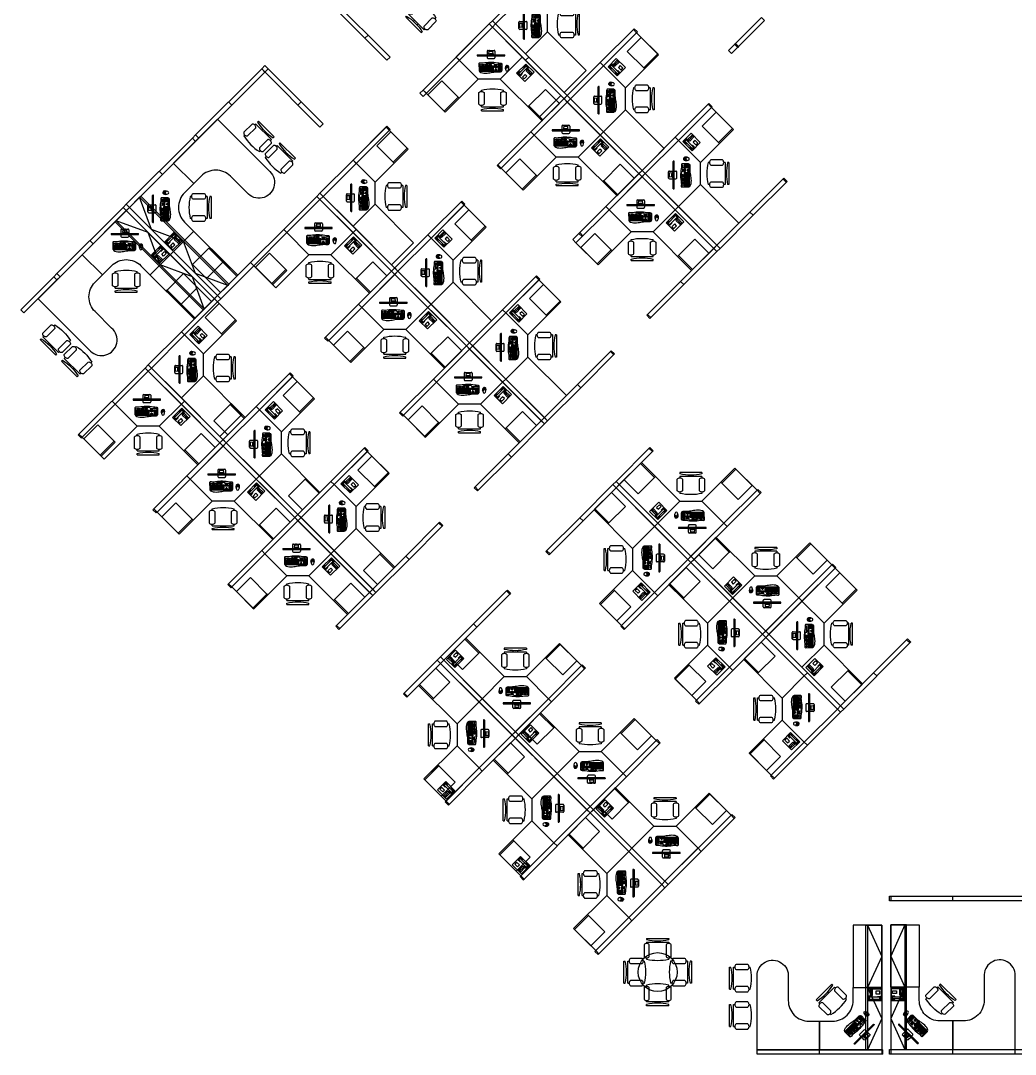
# Model space of a CAD drawing. Header units: inches. Extents: x 134 to 3030, y 225 to 1533.
# Drawn here: x 134 to 900, y 232 to 1029 of the extents above; entities that cross this region are included whole.
import ezdxf

# ---------------------------------------------------------------- set-up
doc = ezdxf.new("R2010")
doc.units = ezdxf.units.IN
doc.header["$MEASUREMENT"] = 0
doc.layers.get('0').update_dxf_attribs({"lineweight": 0})
for name, color, linetype, lineweight in [('A-FURN-3-WKSF', 200, 'Continuous', 25), ('A-FURN-P-PEDS', 5, 'Continuous', 25), ('A-FURN-P-PHWL-46', 1, 'Continuous', 25), ('A-FURN-P-PHWL-462', 1, 'Continuous', 25), ('A-FURN-P-SEAT', 4, 'Continuous', 25), ('A-FURN-P-STOR', 7, 'Continuous', 25), ('A-FURN-P-WKSF', 200, 'Continuous', 25), ('COMPUTER-P3', 30, 'Continuous', 25), ('Furniture', 200, 'Continuous', 25), ('TELEPHONE-ST12', 3, 'Continuous', 25)]:
    doc.layers.add(name, color=color, linetype=linetype, lineweight=lineweight)
doc.styles.add('ATTR', font='romans.shx', dxfattribs={"width": 0.8, "height": 2.52})

# ---------------------------------------------------------------- blocks, each defined once
blk = doc.blocks.new('MONITOR')
at = {"color": 0}
for p, q in [((-269, -94), (-264, -89)), ((-264, -89), (264, -89)), ((-77, -17), (-77, -89)), ((-77, -109), (-77, -143)), ((-40, -70), (-36, -14)), ((-29, -14), (-29, -17)), ((-29, -14), (-29, -17)), ((-25, -60), (-25, -82)), ((-25, -60), (-24, -60)), ((-24, -60), (-24, -89)), ((-24, -63), (24, -63)), ((24, -60), (24, -89)), ((24, -60), (25, -60)), ((25, -60), (25, -82)), ((29, -14), (29, -17)), ((29, -14), (29, -17)), ((40, -70), (36, -14)), ((77, -17), (77, -89)), ((77, -109), (77, -143)), ((269, -94), (264, -89))]:
    blk.add_line(p, q, dxfattribs=at)
for points in [[(-60, 0), (60, 0)], [(-269, -109), (269, -109), (269, -94), (-269, -94), (-269, -109)], [(-60, -160), (60, -160)], [(-36, -14), (36, -14)], [(-29, -17), (29, -17)], [(-29, -17), (29, -17)]]:
    blk.add_lwpolyline(points, dxfattribs=at)
for points in [[(-40, -70, 0.263666), (-37, -80), (-34, -82), (-25, -82)], [(40, -70, -0.263666), (37, -80), (34, -82), (25, -82)]]:
    blk.add_lwpolyline(points, format="xyb", dxfattribs=at)
for centre, radius in [((-61, -4), 1.73), ((-46, -4), 1.73), ((-36, -102), 1.14), ((-32, -4), 1.73), ((-18, -4), 1.73), ((-3, -4), 1.73), ((11, -4), 1.73), ((25, -4), 1.73), ((36, -102), 1.14), ((39, -4), 1.73)]:
    blk.add_circle(centre, radius, dxfattribs=at)
for centre, start, end in [((-60, -17), 90, 180), ((60, -17), 0, 90), ((-60, -143), 180, 270), ((60, -143), 270, 0)]:
    blk.add_arc(centre, 17.2, start, end, dxfattribs=at)
blk = doc.blocks.new('KEYBOARD')
at = {"color": 0}
for points in [[(233, -76), (233, -26, 0.165941), (205, -17, -0.04592), (141, -12, 0.046884), (0, 0, 0.043941), (-135, -14, -0.081459), (-182, -12, 0.073722), (-206, -13, 0.278236), (-218, -23), (-217, -154, 0.414214), (-202, -168), (218, -167, 0.414214), (233, -152)], [(218, -167), (-202, -168, -0.198912), (-213, -164, 0.237087), (-181, -196, 0.110077), (-61, -209, 0.017919), (47, -193, -0.053396), (161, -185, 0.017301), (204, -185, 0.36209), (228, -163, -0.184401), (218, -167)]]:
    blk.add_lwpolyline(points, format="xyb", close=True, dxfattribs=at)
at = {"color": 0, "lineweight": 0}
for points in [[(-201, -38), (-189, -38)], [(-201, -38), (-201, -51)], [(-201, -51), (-189, -51)], [(-200, -70), (-188, -70)], [(-200, -70), (-200, -83)], [(-200, -83), (-188, -83)], [(-200, -87), (-188, -86)], [(-200, -87), (-200, -100)], [(-200, -100), (-188, -99)], [(-200, -104), (-188, -104)], [(-200, -104), (-200, -117)], [(-200, -117), (-188, -117)], [(-200, -122), (-173, -122)], [(-200, -122), (-200, -135)], [(-200, -135), (-173, -135)], [(-200, -139), (-173, -139)], [(-200, -139), (-200, -152)], [(-200, -152), (-173, -152)], [(-189, -38), (-189, -51)], [(-188, -70), (-188, -83)], [(-188, -86), (-188, -99)], [(-188, -104), (-188, -117)], [(-185, -70), (-185, -83)], [(-185, -70), (-173, -70)], [(-185, -83), (-173, -83)], [(-185, -86), (-185, -99)], [(-185, -86), (-173, -86)], [(-185, -99), (-173, -99)], [(-185, -104), (-173, -104)], [(-185, -104), (-185, -117)], [(-185, -117), (-173, -117)], [(-173, -70), (-173, -83)], [(-173, -86), (-173, -99)], [(-173, -104), (-173, -117)], [(-173, -122), (-173, -135)], [(-173, -139), (-173, -152)], [(-171, -38), (-171, -51)], [(-171, -38), (-159, -38)], [(-171, -51), (-159, -51)], [(-170, -70), (-170, -83)], [(-170, -70), (-158, -70)], [(-170, -83), (-158, -83)], [(-170, -86), (-170, -99)], [(-170, -86), (-158, -86)], [(-170, -99), (-158, -99)], [(-170, -104), (-158, -104)], [(-170, -104), (-170, -117)], [(-170, -117), (-158, -117)], [(-170, -122), (-170, -135)], [(-170, -122), (-158, -122)], [(-170, -135), (-158, -135)], [(-170, -139), (-158, -139)], [(-170, -139), (-170, -152)], [(-170, -152), (-158, -152)], [(-159, -38), (-159, -51)], [(-158, -70), (-158, -83)], [(-158, -86), (-158, -99)], [(-158, -104), (-158, -117)], [(-158, -122), (-158, -135)], [(-158, -139), (-158, -152)], [(-156, -38), (-156, -51)], [(-156, -38), (-144, -38)], [(-156, -51), (-144, -51)], [(-156, -70), (-144, -70)], [(-156, -70), (-156, -83)], [(-156, -83), (-144, -83)], [(-156, -86), (-144, -86)], [(-156, -86), (-156, -99)], [(-156, -99), (-144, -99)], [(-156, -104), (-144, -104)], [(-156, -104), (-156, -117)], [(-156, -117), (-144, -117)], [(-156, -122), (-144, -122)], [(-156, -122), (-156, -135)], [(-156, -135), (-144, -135)], [(-156, -139), (-156, -152)], [(-156, -139), (-129, -139)], [(-156, -152), (-129, -152)], [(-144, -38), (-144, -51)], [(-144, -70), (-144, -83)], [(-144, -86), (-144, -99)], [(-144, -104), (-144, -117)], [(-144, -122), (-144, -135)], [(-142, -38), (-130, -38)], [(-142, -38), (-142, -51)], [(-142, -51), (-130, -51)], [(-141, -70), (-141, -83)], [(-141, -70), (-129, -70)], [(-141, -83), (-129, -83)], [(-141, -86), (-141, -99)], [(-141, -86), (-129, -86)], [(-141, -99), (-129, -99)], [(-141, -104), (-129, -104)], [(-141, -104), (-141, -117)], [(-141, -117), (-129, -117)], [(-141, -122), (-129, -122)], [(-141, -122), (-141, -135)], [(-141, -135), (-129, -135)], [(-130, -38), (-130, -51)], [(-129, -70), (-129, -83)], [(-129, -86), (-129, -99)], [(-129, -104), (-129, -117)], [(-129, -122), (-129, -135)], [(-129, -139), (-129, -152)], [(-127, -38), (-127, -51)], [(-127, -38), (-115, -38)], [(-127, -51), (-115, -51)], [(-126, -70), (-126, -83)], [(-126, -70), (-114, -70)], [(-126, -83), (-114, -83)], [(-126, -86), (-126, -99)], [(-126, -86), (-114, -86)], [(-126, -99), (-114, -99)], [(-126, -104), (-114, -104)], [(-126, -104), (-126, -117)], [(-126, -117), (-114, -117)], [(-126, -122), (-126, -135)], [(-126, -122), (-114, -122)], [(-126, -135), (-114, -135)], [(-126, -139), (-11, -138)], [(-126, -139), (-126, -152)], [(-126, -152), (-11, -151)], [(-115, -38), (-115, -51)], [(-114, -70), (-114, -83)], [(-114, -86), (-114, -99)], [(-114, -104), (-114, -117)], [(-114, -122), (-114, -135)], [(-112, -70), (-100, -70)], [(-112, -70), (-112, -83)], [(-112, -83), (-100, -83)], [(-112, -86), (-100, -86)], [(-112, -86), (-112, -99)], [(-112, -99), (-100, -99)], [(-112, -104), (-100, -104)], [(-112, -104), (-112, -117)], [(-112, -117), (-100, -117)], [(-112, -122), (-100, -122)], [(-112, -122), (-112, -135)], [(-112, -135), (-100, -135)], [(-101, -38), (-101, -51)], [(-101, -38), (-89, -38)], [(-101, -51), (-89, -51)], [(-100, -70), (-100, -83)], [(-100, -86), (-100, -99)], [(-100, -104), (-100, -117)], [(-100, -122), (-100, -135)], [(-97, -70), (-97, -83)], [(-97, -70), (-85, -70)], [(-97, -83), (-85, -83)], [(-97, -86), (-97, -99)], [(-97, -86), (-85, -86)], [(-97, -99), (-85, -99)], [(-97, -104), (-85, -103)], [(-97, -104), (-97, -117)], [(-97, -117), (-85, -116)], [(-97, -122), (-85, -121)], [(-97, -122), (-96, -135)], [(-96, -135), (-84, -134)], [(-89, -38), (-89, -51)], [(-86, -38), (-86, -51)], [(-86, -38), (-74, -38)], [(-86, -51), (-74, -51)], [(-85, -70), (-85, -83)], [(-85, -86), (-85, -99)], [(-85, -103), (-85, -116)], [(-85, -121), (-84, -134)], [(-82, -70), (-70, -69)], [(-82, -70), (-82, -83)], [(-82, -83), (-70, -82)], [(-82, -86), (-82, -99)], [(-82, -86), (-70, -86)], [(-82, -99), (-70, -99)], [(-82, -103), (-70, -103)], [(-82, -103), (-81, -116)], [(-81, -116), (-69, -116)], [(-81, -121), (-81, -134)], [(-81, -121), (-69, -121)], [(-81, -134), (-69, -134)], [(-74, -38), (-74, -51)], [(-72, -38), (-60, -38)], [(-72, -38), (-72, -51)], [(-72, -51), (-60, -51)], [(-70, -69), (-70, -82)], [(-70, -86), (-70, -99)], [(-70, -103), (-69, -116)], [(-69, -121), (-69, -134)], [(-68, -69), (-56, -69)], [(-68, -69), (-67, -82)], [(-67, -82), (-55, -82)], [(-67, -86), (-55, -86)], [(-67, -86), (-67, -99)], [(-67, -99), (-55, -99)], [(-67, -103), (-55, -103)], [(-67, -103), (-67, -116)], [(-67, -116), (-55, -116)], [(-67, -121), (-55, -121)], [(-67, -121), (-67, -134)], [(-67, -134), (-55, -134)], [(-60, -38), (-60, -51)], [(-57, -38), (-57, -51)], [(-57, -38), (-45, -38)], [(-57, -51), (-45, -51)], [(-56, -69), (-55, -82)], [(-55, -86), (-55, -99)], [(-55, -103), (-55, -116)], [(-55, -121), (-55, -134)], [(-52, -69), (-52, -82)], [(-52, -69), (-40, -69)], [(-52, -82), (-40, -82)], [(-52, -86), (-52, -99)], [(-52, -86), (-40, -86)], [(-52, -99), (-40, -99)], [(-52, -103), (-40, -103)], [(-52, -103), (-52, -116)], [(-52, -116), (-40, -116)], [(-52, -121), (-40, -121)], [(-52, -121), (-52, -134)], [(-52, -134), (-40, -134)], [(-45, -38), (-45, -51)], [(-40, -69), (-40, -82)], [(-40, -86), (-40, -99)], [(-40, -103), (-40, -116)], [(-40, -121), (-40, -134)], [(-37, -69), (-37, -82)], [(-37, -69), (-25, -69)], [(-37, -82), (-25, -82)], [(-37, -86), (-37, -99)], [(-37, -86), (-25, -86)], [(-37, -99), (-25, -99)], [(-37, -103), (-25, -103)], [(-37, -103), (-37, -116)], [(-37, -116), (-25, -116)], [(-37, -121), (-37, -134)], [(-37, -121), (-25, -121)], [(-37, -134), (-25, -134)], [(-28, -19), (1, -18)], [(-28, -38), (-16, -37)], [(-28, -38), (-28, -51)], [(-28, -51), (-16, -50)], [(-26, -16), (1, -16)], [(-25, -69), (-25, -82)], [(-25, -86), (-25, -99)], [(-25, -103), (-25, -116)], [(-25, -121), (-25, -134)], [(-23, -69), (-11, -69)], [(-23, -69), (-23, -82)], [(-23, -82), (-11, -82)], [(-23, -86), (-11, -86)], [(-23, -86), (-23, -99)], [(-23, -99), (-11, -99)], [(-23, -103), (-11, -103)], [(-23, -103), (-23, -116)], [(-23, -116), (-11, -116)], [(-23, -121), (-11, -121)], [(-23, -121), (-23, -134)], [(-23, -134), (-11, -134)], [(-16, -37), (-16, -50)], [(-13, -37), (-13, -50)], [(-13, -37), (-1, -37)], [(-13, -50), (-1, -50)], [(-11, -69), (-11, -82)], [(-11, -86), (-11, -99)], [(-11, -103), (-11, -116)], [(-11, -121), (-11, -134)], [(-11, -138), (-11, -151)], [(-8, -69), (-8, -82)], [(-8, -69), (4, -69)], [(-8, -82), (4, -82)], [(-8, -86), (-8, -99)], [(-8, -86), (4, -86)], [(-8, -99), (4, -99)], [(-8, -103), (4, -103)], [(-8, -103), (-8, -116)], [(-8, -116), (4, -116)], [(-8, -121), (4, -121)], [(-8, -121), (-8, -134)], [(-8, -134), (4, -134)], [(-7, -138), (20, -138)], [(-7, -138), (-7, -151)], [(-7, -151), (20, -151)], [(-1, -37), (-1, -50)], [(1, -7), (1, -16)], [(1, -18), (1, -25)], [(2, -37), (14, -37)], [(2, -37), (2, -50)], [(2, -50), (14, -50)], [(4, -7), (5, -16)], [(4, -69), (4, -82)], [(4, -86), (4, -99)], [(4, -103), (4, -116)], [(4, -121), (4, -134)], [(5, -16), (30, -16)], [(5, -18), (5, -25)], [(5, -18), (30, -18)], [(7, -69), (7, -82)], [(7, -69), (19, -69)], [(7, -82), (19, -82)], [(7, -86), (7, -99)], [(7, -86), (19, -86)], [(7, -99), (19, -99)], [(7, -103), (19, -103)], [(7, -103), (8, -116)], [(8, -116), (20, -116)], [(8, -121), (8, -134)], [(8, -121), (20, -121)], [(8, -134), (20, -134)], [(14, -37), (14, -50)], [(17, -37), (17, -50)], [(17, -37), (29, -37)], [(17, -50), (29, -50)], [(19, -69), (19, -82)], [(19, -86), (19, -99)], [(19, -103), (20, -116)], [(20, -121), (20, -134)], [(20, -138), (20, -151)], [(23, -69), (35, -69)], [(23, -69), (23, -82)], [(23, -82), (35, -82)], [(23, -86), (35, -86)], [(23, -86), (23, -99)], [(23, -99), (35, -99)], [(23, -103), (35, -103)], [(23, -103), (23, -116)], [(23, -116), (35, -116)], [(23, -121), (65, -121)], [(23, -121), (23, -134)], [(23, -134), (65, -134)], [(23, -138), (35, -138)], [(23, -138), (23, -151)], [(23, -151), (35, -151)], [(29, -37), (29, -50)], [(35, -69), (35, -82)], [(35, -86), (35, -99)], [(35, -103), (35, -116)], [(35, -138), (35, -151)], [(38, -69), (38, -82)], [(38, -69), (65, -69)], [(38, -82), (65, -82)], [(38, -86), (38, -99)], [(38, -86), (50, -86)], [(38, -99), (50, -99)], [(38, -103), (65, -103)], [(38, -103), (38, -116)], [(38, -116), (65, -116)], [(38, -138), (65, -138)], [(38, -138), (38, -151)], [(38, -151), (65, -151)], [(50, -86), (50, -99)], [(53, -86), (53, -99)], [(53, -86), (65, -86)], [(53, -99), (65, -99)], [(65, -69), (65, -82)], [(65, -86), (65, -99)], [(65, -103), (65, -116)], [(65, -121), (65, -134)], [(65, -138), (65, -151)], [(82, -37), (82, -50)], [(82, -37), (94, -37)], [(82, -50), (94, -50)], [(83, -69), (83, -82)], [(83, -69), (95, -69)], [(83, -82), (95, -82)], [(83, -85), (83, -98)], [(83, -85), (95, -85)], [(83, -98), (95, -98)], [(89, -138), (101, -138)], [(89, -138), (89, -151)], [(89, -151), (101, -151)], [(94, -37), (94, -50)], [(95, -69), (95, -82)], [(95, -85), (95, -98)], [(97, -37), (97, -50)], [(97, -37), (109, -37)], [(97, -50), (109, -50)], [(98, -69), (98, -82)], [(98, -69), (110, -69)], [(98, -82), (110, -82)], [(98, -85), (98, -98)], [(98, -85), (110, -85)], [(98, -98), (110, -98)], [(101, -138), (101, -151)], [(104, -121), (104, -134)], [(104, -121), (116, -121)], [(104, -134), (116, -134)], [(104, -138), (116, -138)], [(104, -138), (104, -151)], [(104, -151), (116, -151)], [(109, -37), (109, -50)], [(110, -69), (110, -82)], [(110, -85), (110, -98)], [(111, -37), (123, -37)], [(111, -37), (111, -50)], [(111, -50), (123, -50)], [(112, -69), (124, -69)], [(112, -69), (112, -82)], [(112, -82), (124, -82)], [(112, -85), (124, -85)], [(112, -85), (112, -98)], [(112, -98), (124, -98)], [(116, -121), (116, -134)], [(116, -138), (116, -151)], [(119, -138), (131, -138)], [(119, -138), (119, -151)], [(119, -151), (131, -151)], [(123, -37), (123, -50)], [(124, -69), (124, -82)], [(124, -85), (124, -98)], [(126, -37), (126, -50)], [(126, -37), (138, -37)], [(126, -50), (138, -50)], [(127, -69), (127, -82)], [(127, -69), (139, -69)], [(127, -82), (139, -82)], [(127, -85), (128, -98)], [(127, -85), (139, -85)], [(128, -98), (140, -98)], [(131, -138), (131, -151)], [(138, -37), (138, -50)], [(139, -69), (139, -82)], [(139, -85), (140, -98)], [(156, -35), (156, -48)], [(156, -35), (168, -35)], [(156, -48), (168, -48)], [(157, -69), (157, -82)], [(157, -69), (169, -69)], [(157, -82), (169, -82)], [(157, -85), (157, -98)], [(157, -85), (169, -85)], [(157, -98), (169, -98)], [(157, -103), (169, -103)], [(157, -103), (157, -116)], [(157, -116), (169, -116)], [(157, -121), (157, -134)], [(157, -121), (169, -121)], [(157, -134), (169, -134)], [(157, -138), (169, -138)], [(157, -138), (157, -151)], [(157, -151), (169, -151)], [(168, -35), (168, -48)], [(169, -69), (169, -82)], [(169, -85), (169, -98)], [(169, -103), (169, -116)], [(169, -121), (169, -134)], [(169, -138), (169, -151)], [(172, -69), (184, -69)], [(172, -69), (172, -82)], [(172, -82), (184, -82)], [(172, -85), (184, -85)], [(172, -85), (172, -98)], [(172, -98), (184, -98)], [(172, -103), (184, -102)], [(172, -103), (172, -116)], [(172, -116), (184, -115)], [(172, -121), (184, -120)], [(172, -121), (172, -134)], [(172, -134), (184, -133)], [(172, -138), (184, -138)], [(172, -138), (172, -151)], [(172, -151), (184, -151)], [(176, -34), (176, -47)], [(176, -34), (188, -34)], [(176, -47), (188, -47)], [(184, -69), (184, -82)], [(184, -85), (184, -98)], [(184, -102), (184, -115)], [(184, -120), (184, -133)], [(184, -138), (184, -151)], [(187, -69), (199, -68)], [(187, -69), (187, -82)], [(187, -82), (199, -81)], [(187, -85), (187, -98)], [(187, -85), (199, -85)], [(187, -98), (199, -98)], [(187, -102), (199, -102)], [(187, -102), (187, -115)], [(187, -115), (199, -115)], [(187, -120), (199, -120)], [(187, -120), (187, -133)], [(187, -133), (199, -133)], [(187, -138), (199, -138)], [(187, -138), (187, -151)], [(187, -151), (199, -151)], [(188, -34), (188, -47)], [(197, -34), (197, -47)], [(197, -34), (209, -34)], [(197, -47), (209, -47)], [(199, -68), (199, -81)], [(199, -85), (199, -98)], [(199, -102), (199, -115)], [(199, -120), (199, -133)], [(199, -138), (199, -151)], [(202, -68), (202, -81)], [(202, -68), (214, -68)], [(202, -81), (214, -81)], [(202, -85), (202, -98)], [(202, -85), (214, -85)], [(202, -98), (214, -98)], [(202, -102), (214, -102)], [(202, -102), (202, -115)], [(202, -115), (214, -115)], [(202, -120), (202, -133)], [(202, -120), (214, -120)], [(202, -133), (214, -133)], [(202, -138), (214, -138)], [(202, -138), (202, -151)], [(202, -151), (214, -151)], [(209, -34), (209, -47)], [(214, -68), (214, -81)], [(214, -85), (214, -98)], [(214, -102), (214, -115)], [(214, -120), (214, -133)], [(214, -138), (214, -151)]]:
    blk.add_lwpolyline(points, dxfattribs=at)
for points in [[(1, -25, -0.037715), (-22, -24, -0.328345), (-28, -19)], [(-26, -16, -0.157731), (-22, -12, -0.08747), (1, -7, -0.08747)], [(4, -7, -0.086643), (27, -12, -0.237073), (30, -16)], [(30, -18, -0.11266), (29, -21, -0.188542), (24, -24, -0.031584), (5, -25, -0.031584)]]:
    blk.add_lwpolyline(points, format="xyb", dxfattribs=at)
for centre in [(-74, -18), (-64, -18), (-55, -18), (-46, -18), (-36, -18), (38, -18), (48, -18), (57, -18), (67, -18), (76, -18)]:
    blk.add_circle(centre, 3.55, dxfattribs=at)
blk = doc.blocks.new('COMPUTER 1')
for points in [[(18.95, -12.14, 0.241004), (17.92, -12.5, 0.217003), (17.85, -15.71, 0.752527), (19.72, -15.8, 0.115399), (20.17, -13.62, 0.099122), (19.95, -12.6, 0.240483), (18.95, -12.14)], [(18.54, -12.15, 0.055019), (18.34, -12.84, 0.050601), (18.3, -13.5, -0.084687), (18.26, -13.93, -0.175899), (17.79, -14.62, -0.569307), (17.58, -14.53, -0.064428), (17.58, -13.61, -0.081238), (17.92, -12.5, -0.150456), (18.54, -12.15)], [(19.3, -12.18, -0.141108), (19.38, -13.53, 0.211379), (19.46, -13.94, 0.412702), (18.26, -13.93, 0.176997), (18.37, -13.48, -0.141094), (18.57, -12.15, -0.080592), (18.95, -12.14, -0.075205), (19.3, -12.17)], [(18.76, -13.1), (18.8, -12.56, -0.837339), (18.99, -12.6), (18.96, -13.23, -1), (18.76, -13.22)], [(19.36, -12.19, -0.071754), (19.5, -13.05, -0.043169), (19.47, -13.62, 0.269309), (19.91, -14.74, 0.36617), (20.08, -14.69, 0.160325), (19.95, -12.6, 0.150096), (19.37, -12.19)]]:
    blk.add_lwpolyline(points, format="xyb", close=True)
at = {"xscale": 0.03937, "yscale": 0.03937, "zscale": 0.03937}
for name, p in [('MONITOR', (6.42, -0.45)), ('KEYBOARD', (5.72, -9.75))]:
    blk.add_blockref(name, p, dxfattribs=at)
blk = doc.blocks.new('CHAIR 1')
at = {"linetype": 'Continuous'}
for p, q in [((-8.5, 0), (-8.5, -1)), ((-8.5, 0), (8.5, 0)), ((8.5, 0), (8.5, -1)), ((-10.5, -5), (-10.5, -14)), ((-8.5, -3), (-8.5, -4)), ((-8.5, -3), (8.5, -3)), ((-6.5, -14), (-6.5, -5)), ((-2, -3), (-2, -1.9355)), ((2, -1.9576), (2, -3)), ((6.5, -5), (6.5, -14)), ((8.5, -3), (8.5, -4)), ((10.5, -14), (10.5, -5)), ((-8.5, -15), (-8.5, -16)), ((8.5, -15), (8.5, -16))]:
    blk.add_line(p, q, dxfattribs=at)
for centre, radius, start, end in [((-8.5, -6.5), 2.5, 36.8699, 143.1301), ((0, 34.625), 36.625, 256.5803, 283.4197), ((8.5, -6.5), 2.5, 36.8699, 143.1301), ((-8.5, -12.5), 2.5, 216.8699, 323.1301), ((8.5, -12.5), 2.5, 216.8699, 323.1301), ((0, 19.625), 36.625, 256.5803, 283.4197)]:
    blk.add_arc(centre, radius, start, end, dxfattribs=at)
at = {"style": 'ATTR', "width": 0.8, "flags": 9}
blk.add_attdef('ESTCODE', (0, 0), '', height=0.0042, dxfattribs=at)
blk = doc.blocks.new('PHONE')
for p, q in [((-4.5, 0), (4.5, 0)), ((-4.5, -10), (-4.5, 0)), ((4.5, 0), (4.5, -10)), ((-1, -0.5), (-4, -0.5)), ((-4, -0.5), (-4, -3)), ((-4, -3), (-3.25, -3)), ((-3.75, -0.5), (-3.75, -2.75)), ((-3.75, -2.75), (-3.25, -2.75)), ((-3.75, -9.5), (-3.75, -7.25)), ((-3.75, -7.25), (-3.25, -7.25)), ((-3.25, -1), (-1.75, -1)), ((-3.25, -1), (-3.25, -9)), ((-1.75, -9), (-1.75, -1)), ((-1.75, -2.75), (-1.25, -2.75)), ((-1.75, -3), (-1, -3)), ((-1.75, -7.25), (-1.25, -7.25)), ((-1.25, -2.75), (-1.25, -0.5)), ((-1.25, -7.25), (-1.25, -9.5)), ((-1, -3), (-1, -0.5)), ((-0.5, -1.5), (-0.5, -3.5)), ((4, -1.5), (-0.5, -1.5)), ((-0.5, -2.5), (4, -2.5)), ((-0.5, -3.5), (4, -3.5)), ((0.75, -6), (0.75, -9)), ((2.75, -6), (0.75, -6)), ((2.75, -9), (2.75, -6)), ((4, -3.5), (4, -1.5)), ((4.5, -10), (-4.5, -10)), ((-1.25, -9.5), (-3.75, -9.5)), ((-3.25, -9), (-1.75, -9)), ((0.75, -9), (2.75, -9))]:
    blk.add_line(p, q)
at = {"style": 'ATTR', "width": 0.8, "flags": 9}
blk.add_attdef('ESTCODE', (0, 0), '', height=0.0000256, dxfattribs=at)
blk = doc.blocks.new("20'' Dia Table")
at = {"linetype": 'Continuous'}
blk.add_circle((0, 0), 10, dxfattribs=at)
at = {"style": 'ATTR', "width": 0.8, "flags": 9}
blk.add_attdef('ESTCODE', (0, 0), '', height=0.00199, dxfattribs=at)
blk = doc.blocks.new('DESK 1')
at = {"layer": 'Furniture'}
blk.add_lwpolyline([(36, -24), (36, 0), (0, 0), (0, -36), (24, -36), (36, -24)], dxfattribs=at)
for points in [[(36, 0), (36, -24), (72, -24), (72, 0)], [(24, -78), (24, -36), (0, -36), (0, -78)]]:
    blk.add_lwpolyline(points, close=True, dxfattribs=at)
blk = doc.blocks.new('FILE 1')
at = {"layer": 'A-FURN-P-PEDS'}
blk.add_lwpolyline([(-13.35, 13.35), (-24.13, 2.56), (-11.49, -10.08), (-0.71, 0.71)], close=True, dxfattribs=at)
at = {"layer": 'A-FURN-P-PEDS', "linetype": 'Continuous'}
blk.add_lwpolyline([(-0.71, 0.71), (-11.49, -10.08), (-10.78, -10.78), (0, 0)], close=True, dxfattribs=at)

msp = doc.modelspace()

# ---------------------------------------------------------------- linework, layer by layer
at = {"layer": 'A-FURN-P-PHWL-46'}
for p, q in [((496.88, 1023.53, 0), (445.96, 972.62, 0)), ((364.03, 946.55, 0), (319.13, 991.45, 0)), ((556.98, 968.38, 0), (529.05, 940.45, 0)), ((614.61, 910.75, 0), (586.68, 882.82, 0)), ((217.3, 884.67, 0), (163.92, 831.29, 0)), ((364.03, 890.69, 0), (287.66, 814.32, 0)), ((424.13, 835.53, 0), (396.2, 807.6, 0)), ((481.76, 777.9, 0), (453.83, 749.97, 0)), ((231.8, 758.46, 0), (180.89, 707.54, 0)), ((291.9, 703.3, 0), (263.97, 675.37, 0)), ((620.67, 697.15, 0), (592.12, 668.6, 0)), ((349.53, 645.67, 0), (321.6, 617.74, 0)), ((564.19, 645.62, 0), (538.12, 619.55, 0)), ((677.68, 638.9, 0), (649.75, 610.97, 0)), ((621.82, 587.99, 0), (595.75, 561.92, 0)), ((735.31, 581.28, 0), (707.38, 553.34, 0)), ((484.82, 561.3, 0), (456.89, 533.37, 0)), ((818.4, 549.1, 0), (767.48, 498.19, 0)), ((679.45, 530.36, 0), (653.37, 504.29, 0)), ((542.45, 503.67, 0), (514.52, 475.74, 0)), ((737.08, 472.73, 0), (711, 446.66, 0)), ((486.59, 452.76, 0), (460.51, 426.68, 0)), ((600.08, 446.04, 0), (572.15, 418.11, 0)), ((544.22, 395.13, 0), (518.14, 369.05, 0)), ((601.84, 337.5, 0), (575.77, 311.43, 0))]:
    msp.add_line(p, q, dxfattribs=at)
at = {"layer": 'A-FURN-P-PHWL-46', "elevation": 0}
for points in [[(418.03, 1000.55), (373.13, 1045.45), (398.59, 1070.91), (401.06, 1068.43), (375.61, 1042.98)], [(522.33, 1053.94), (496.88, 1028.48), (672.24, 853.12)], [(499.35, 1026.01), (524.81, 1051.46)], [(375.61, 1042.98), (373.13, 1040.5), (415.56, 998.08)], [(445.96, 972.62), (443.49, 975.1), (494.4, 1026.01)], [(494.4, 1026.01), (669.76, 850.65)], [(499.35, 1026.01), (496.88, 1023.53)], [(606.04, 1022.38), (579.96, 996.31), (582.44, 993.83), (608.51, 1019.91)], [(605.42, 1021.77), (607.89, 1019.29)], [(608.51, 1019.91), (606.04, 1022.38)], [(401.06, 1017.52), (398.59, 1015.05)], [(415.56, 998.08), (418.03, 1000.55)], [(468.95, 1000.55), (471.42, 998.08)], [(524.81, 1000.55), (522.33, 998.08)], [(579.96, 996.31), (554.51, 970.85)], [(319.13, 991.45), (268.22, 940.54), (270.69, 938.06), (321.6, 988.97)], [(366.5, 949.02), (324.08, 991.45), (321.6, 988.97)], [(556.98, 968.38), (582.44, 993.83)], [(293.67, 965.99), (296.15, 963.52)], [(349.53, 965.99), (347.06, 963.52)], [(526.57, 942.92), (554.51, 970.85)], [(663.67, 964.75), (637.59, 938.68), (640.07, 936.21), (666.14, 962.28)], [(663.05, 964.14), (665.52, 961.66)], [(666.14, 962.28), (663.67, 964.75)], [(364.03, 946.55), (366.5, 949.02)], [(415.56, 947.17), (389.48, 921.09), (391.96, 918.62), (418.03, 944.69)], [(417.42, 944.07), (414.94, 946.55)], [(417.42, 944.07), (414.94, 946.55)], [(415.56, 947.17), (418.03, 944.69)], [(582.44, 942.92), (579.96, 940.45)], [(265.74, 938.06), (214.83, 887.15), (287.66, 814.32)], [(217.3, 884.67), (268.22, 935.59)], [(268.22, 935.59), (265.74, 938.06)], [(637.59, 938.68), (612.13, 913.22)], [(614.61, 910.75), (640.07, 936.21)], [(389.48, 921.09), (364.03, 895.64), (539.39, 720.27)], [(366.5, 893.16), (391.96, 918.62)], [(240.28, 912.61), (242.76, 910.13)], [(584.2, 885.29), (612.13, 913.22)], [(721.29, 907.13), (695.22, 881.05), (697.69, 878.58), (723.77, 904.65)], [(720.68, 906.51), (723.15, 904.03)], [(723.77, 904.65), (721.29, 907.13)], [(285.19, 816.79), (361.55, 893.16)], [(361.55, 893.16), (536.92, 717.8)], [(366.5, 893.16), (364.03, 890.69)], [(163.92, 831.29), (161.44, 833.76), (212.35, 884.67)], [(212.35, 884.67), (285.19, 811.84)], [(473.19, 889.54), (447.11, 863.46), (449.59, 860.99), (475.66, 887.06)], [(472.57, 888.92), (475.04, 886.44)], [(475.66, 887.06), (473.19, 889.54)], [(640.07, 885.29), (637.59, 882.82)], [(695.22, 881.05), (669.76, 855.6)], [(672.24, 853.12), (697.69, 878.58)], [(336.1, 867.7), (338.57, 865.23)], [(391.96, 867.7), (389.48, 865.23)], [(447.11, 863.46), (421.66, 838.01)], [(424.13, 835.53), (449.59, 860.99)], [(186.9, 859.22), (189.37, 856.74)], [(641.83, 827.66), (669.76, 855.6)], [(251.25, 850.73), (248.77, 848.26)], [(669.76, 850.65), (644.31, 825.19)], [(310.64, 842.25), (313.12, 839.77)], [(393.73, 810.08), (421.66, 838.01)], [(530.82, 831.91), (504.74, 805.83), (507.22, 803.36), (533.29, 829.43)], [(530.2, 831.29), (532.67, 828.81)], [(533.29, 829.43), (530.82, 831.91)], [(285.19, 816.79), (257.26, 788.86), (259.73, 786.39), (285.19, 811.84)], [(449.59, 810.08), (447.11, 807.6)], [(504.74, 805.83), (479.29, 780.38)], [(481.76, 777.9), (507.22, 803.36)], [(257.26, 788.86), (231.8, 763.41), (407.16, 588.04)], [(234.27, 760.93), (259.73, 786.39)], [(451.36, 752.45), (479.29, 780.38)], [(588.45, 774.28), (562.37, 748.2), (564.85, 745.73), (590.92, 771.8)], [(587.83, 773.66), (590.3, 771.18)], [(590.92, 771.8), (588.45, 774.28)], [(180.89, 707.54), (178.41, 710.02), (229.32, 760.93)], [(229.32, 760.93), (404.69, 585.57)], [(234.27, 760.93), (231.8, 758.46)], [(340.96, 757.31), (314.88, 731.23), (317.36, 728.76), (343.43, 754.83)], [(340.34, 756.69), (342.82, 754.21)], [(343.43, 754.83), (340.96, 757.31)], [(425.9, 726.99), (451.36, 752.45), (453.83, 749.97), (428.38, 724.52)], [(507.22, 752.45), (504.74, 749.97)], [(562.37, 748.2), (536.92, 722.75)], [(539.39, 720.27), (564.85, 745.73)], [(203.87, 735.48), (206.34, 733)], [(259.73, 735.48), (257.26, 733)], [(314.88, 731.23), (289.43, 705.78)], [(291.9, 703.3), (317.36, 728.76)], [(508.99, 694.82), (536.92, 722.75)], [(536.92, 717.8), (511.46, 692.34)], [(261.5, 677.85), (289.43, 705.78)], [(398.59, 699.68), (372.51, 673.6), (374.99, 671.13), (401.06, 697.2)], [(397.97, 699.06), (400.44, 696.58)], [(401.06, 697.2), (398.59, 699.68)], [(767.48, 498.19), (592.12, 673.55), (618.2, 699.63)], [(617.58, 699.01), (620.05, 696.53)], [(620.67, 697.15), (618.2, 699.63)], [(317.36, 677.85), (314.88, 675.37)], [(372.51, 673.6), (347.06, 648.15)], [(349.53, 645.67), (374.99, 671.13)], [(765.01, 495.72), (589.65, 671.08), (564.19, 645.62)], [(566.67, 643.15), (592.12, 668.6)], [(703.14, 664.36), (677.68, 638.9), (675.21, 641.38), (700.66, 666.83)], [(319.13, 620.22), (347.06, 648.15)], [(566.67, 643.15), (564.19, 645.62)], [(456.22, 642.05), (430.14, 615.97), (432.62, 613.5), (458.69, 639.57)], [(455.6, 641.43), (458.07, 638.96)], [(458.69, 639.57), (456.22, 642.05)], [(538.12, 619.55), (540.59, 617.07), (566.67, 643.15)], [(621.82, 638.9), (624.3, 641.38)], [(647.28, 613.45), (675.21, 641.38)], [(293.67, 594.76), (319.13, 620.22), (321.6, 617.74), (296.15, 592.29)], [(374.99, 620.22), (372.51, 617.74)], [(430.14, 615.97), (404.69, 590.52)], [(407.16, 588.04), (432.62, 613.5)], [(541.21, 617.69), (538.74, 620.17)], [(647.28, 613.45), (621.82, 587.99)], [(624.3, 585.52), (649.75, 610.97)], [(404.69, 590.52), (376.14, 561.97), (378.61, 559.49), (404.69, 585.57)], [(595.75, 561.92), (598.22, 559.44), (624.3, 585.52)], [(624.3, 585.52), (621.82, 587.99)], [(679.45, 581.28), (681.92, 583.75)], [(704.91, 555.82), (732.84, 583.75)], [(379.23, 560.11), (376.76, 562.59)], [(604.32, 390.89), (456.89, 538.32), (482.34, 563.77)], [(598.84, 560.06), (596.36, 562.54)], [(704.91, 555.82), (679.45, 530.36)], [(681.92, 527.89), (707.38, 553.34)], [(765.01, 500.66), (815.92, 551.58)], [(815.92, 551.58), (818.4, 549.1)], [(601.84, 388.41), (454.41, 535.84), (428.96, 510.39)], [(431.43, 507.91), (456.89, 533.37)], [(567.9, 529.13), (542.45, 503.67), (539.97, 506.14), (565.43, 531.6)], [(653.37, 504.29), (655.85, 501.81), (681.92, 527.89)], [(681.92, 527.89), (679.45, 530.36)], [(737.08, 523.65), (739.55, 526.12)], [(792.94, 523.65), (790.47, 526.12)], [(486.59, 503.67), (489.06, 506.14)], [(512.04, 478.21), (539.97, 506.14)], [(656.47, 502.43), (653.99, 504.91)], [(762.53, 498.19), (737.08, 472.73)], [(739.55, 470.26), (765.01, 495.72)], [(762.53, 498.19), (765.01, 500.66)], [(512.04, 478.21), (486.59, 452.76)], [(489.06, 450.28), (514.52, 475.74)], [(711, 446.66), (713.48, 444.18), (739.55, 470.26)], [(739.55, 470.26), (737.08, 472.73)], [(460.51, 426.68), (462.99, 424.21), (489.06, 450.28)], [(489.06, 450.28), (486.59, 452.76)], [(544.22, 446.04), (546.69, 448.52)], [(569.67, 420.59), (597.6, 448.52)], [(714.1, 444.8), (711.62, 447.28)], [(463.61, 424.83), (461.13, 427.3)], [(518.76, 369.67), (521.23, 367.2), (572.15, 418.11)], [(569.67, 420.59), (544.22, 395.13)], [(683.16, 413.87), (632.25, 362.96), (629.78, 365.43), (680.69, 416.34)], [(680.69, 416.34), (683.16, 413.87)], [(546.69, 392.65), (544.22, 395.13)], [(601.84, 388.41), (627.3, 362.96), (629.78, 365.43), (604.32, 390.89)], [(601.84, 388.41), (604.32, 390.89)], [(657.71, 388.41), (655.23, 390.89)], [(518.14, 369.05), (520.62, 366.58), (521.23, 367.2), (518.76, 369.67)], [(604.32, 335.03), (629.78, 360.48), (627.3, 362.96), (601.84, 337.5)], [(924.49, 350.51), (802.74, 350.51), (802.74, 354.01), (924.49, 354.01)], [(803.61, 354.01), (803.61, 350.51)], [(851.61, 350.51), (851.61, 354.01)], [(575.77, 311.43), (578.24, 308.95), (604.32, 335.03)], [(604.32, 335.03), (601.84, 337.5)], [(578.86, 309.57), (576.39, 312.04)], [(797.59, 232.13), (700.71, 232.13), (700.71, 235.63), (797.59, 235.63)], [(748.71, 232.13), (748.71, 235.63)], [(796.71, 235.63), (796.71, 232.13)], [(797.59, 232.13), (797.59, 235.63)], [(947.61, 232.35), (802.74, 232.35), (802.74, 235.85), (951.11, 235.85)], [(803.61, 235.85), (803.61, 232.35)], [(851.61, 232.35), (851.61, 235.85)], [(899.61, 232.35), (899.61, 235.85)]]:
    msp.add_lwpolyline(points, dxfattribs=at)
at = {"layer": 'A-FURN-P-PHWL-46'}
for points in [[(681.09, 1003.19), (678.62, 1005.66), (704.07, 1031.12), (706.55, 1028.64)], [(685.87, 1007.96), (683.39, 1010.44), (684.01, 1011.06), (686.48, 1008.58)]]:
    msp.add_lwpolyline(points, close=True, dxfattribs=at)
at = {"layer": 'A-FURN-P-PHWL-46', "elevation": 0}
for points in [[(503.59, 914.99), (501.12, 917.47), (526.57, 942.92), (529.05, 940.45)], [(502.98, 914.37), (500.5, 916.85), (501.12, 917.47), (503.59, 914.99)], [(561.22, 857.36), (558.75, 859.84), (584.2, 885.29), (586.68, 882.82)], [(566, 862.14), (563.52, 864.61), (564.14, 865.23), (566.61, 862.75)], [(135.99, 803.36), (133.51, 805.83), (158.97, 831.29), (161.44, 828.81)], [(618.85, 799.73), (616.38, 802.21), (641.83, 827.66), (644.31, 825.19)], [(370.75, 782.14), (368.27, 784.62), (393.73, 810.08), (396.2, 807.6)], [(618.23, 799.12), (615.76, 801.59), (616.38, 802.21), (618.85, 799.73)], [(370.13, 781.53), (367.65, 784), (368.27, 784.62), (370.75, 782.14)], [(427.76, 723.9), (425.28, 726.37), (425.9, 726.99), (428.38, 724.52)], [(180.27, 706.93), (177.79, 709.4), (178.41, 710.02), (180.89, 707.54)], [(486, 666.89), (483.53, 669.36), (508.99, 694.82), (511.46, 692.34)], [(238.52, 649.92), (236.04, 652.39), (261.5, 677.85), (263.97, 675.37)], [(485.39, 666.27), (482.91, 668.74), (483.53, 669.36), (486, 666.89)], [(701.28, 667.45), (703.76, 664.98), (703.14, 664.36), (700.66, 666.83)], [(237.9, 649.3), (235.42, 651.77), (236.04, 652.39), (238.52, 649.92)], [(758.29, 609.21), (760.77, 606.73), (735.31, 581.28), (732.84, 583.75)], [(758.91, 609.82), (761.39, 607.35), (760.77, 606.73), (758.29, 609.21)], [(295.53, 591.67), (293.05, 594.14), (293.67, 594.76), (296.15, 592.29)], [(508.42, 589.85), (510.89, 587.37), (510.27, 586.76), (507.8, 589.23)], [(507.8, 589.23), (510.27, 586.76), (484.82, 561.3), (482.34, 563.77)], [(816.54, 552.2), (819.01, 549.72), (818.4, 549.1), (815.92, 551.58)], [(566.05, 532.22), (568.52, 529.74), (567.9, 529.13), (565.43, 531.6)], [(428.34, 509.77), (430.81, 507.29), (431.43, 507.91), (428.96, 510.39)], [(623.06, 473.97), (625.53, 471.5), (600.08, 446.04), (597.6, 448.52)], [(623.68, 474.59), (626.15, 472.12), (625.53, 471.5), (623.06, 473.97)], [(681.31, 416.96), (683.78, 414.49), (683.16, 413.87), (680.69, 416.34)]]:
    msp.add_lwpolyline(points, close=True, dxfattribs=at)
at = {"layer": 'A-FURN-P-PHWL-462', "elevation": 0}
for points in [[(499.35, 1026.01), (496.88, 1028.48), (494.4, 1026.01), (496.88, 1023.53)], [(324.08, 991.45), (321.6, 993.92), (319.13, 991.45), (321.6, 988.97)], [(445.96, 972.62), (443.49, 975.1), (441.01, 972.62), (443.49, 970.15)], [(556.98, 968.38), (554.51, 970.85), (552.03, 968.38), (554.51, 965.9)], [(268.22, 935.59), (265.74, 938.06), (268.22, 940.54), (270.69, 938.06)], [(614.61, 910.75), (612.13, 913.22), (609.66, 910.75), (612.13, 908.27)], [(366.5, 893.16), (364.03, 895.64), (361.55, 893.16), (364.03, 890.69)], [(217.3, 884.67), (214.83, 887.15), (212.35, 884.67), (214.83, 882.2)], [(672.24, 853.12), (669.76, 855.6), (667.29, 853.12), (669.76, 850.65)], [(424.13, 835.53), (421.66, 838.01), (419.18, 835.53), (421.66, 833.06)], [(163.92, 831.29), (161.44, 833.76), (158.97, 831.29), (161.44, 828.81)], [(287.66, 814.32), (285.19, 816.79), (282.71, 814.32), (285.19, 811.84)], [(481.76, 777.9), (479.29, 780.38), (476.81, 777.9), (479.29, 775.43)], [(234.27, 760.93), (231.8, 763.41), (229.32, 760.93), (231.8, 758.46)], [(539.39, 720.27), (536.92, 722.75), (534.44, 720.27), (536.92, 717.8)], [(291.9, 703.3), (289.43, 705.78), (286.95, 703.3), (289.43, 700.83)], [(589.65, 671.08), (592.12, 668.6), (594.6, 671.08), (592.12, 673.55)], [(349.53, 645.67), (347.06, 648.15), (344.58, 645.67), (347.06, 643.2)], [(647.28, 613.45), (649.75, 610.97), (652.23, 613.45), (649.75, 615.92)], [(407.16, 588.04), (404.69, 590.52), (402.21, 588.04), (404.69, 585.57)], [(704.91, 555.82), (707.38, 553.34), (709.85, 555.82), (707.38, 558.29)], [(454.41, 535.84), (456.89, 533.37), (459.36, 535.84), (456.89, 538.32)], [(762.53, 498.19), (765.01, 495.72), (767.48, 498.19), (765.01, 500.66)], [(512.04, 478.21), (514.52, 475.74), (516.99, 478.21), (514.52, 480.69)], [(569.67, 420.59), (572.15, 418.11), (574.62, 420.59), (572.15, 423.06)], [(627.3, 362.96), (629.78, 360.48), (632.25, 362.96), (629.78, 365.43)]]:
    msp.add_lwpolyline(points, close=True, dxfattribs=at)
at = {"layer": 'A-FURN-P-STOR'}
for p, q in [((785.71, 331.63, 0), (785.71, 235.63, 0)), ((796.71, 331.63, 0), (796.71, 235.63, 0)), ((815.86, 331.85, 0), (803.61, 331.85, 0)), ((814.61, 331.85, 0), (814.61, 235.85, 0)), ((796.71, 283.63, 0), (784.46, 283.63, 0))]:
    msp.add_line(p, q, dxfattribs=at)
at = {"layer": 'A-FURN-P-STOR', "elevation": 0}
for points in [[(285.19, 816.79), (217.3, 884.67), (225.08, 892.45)], [(292.96, 824.57), (225.08, 892.45), (225.97, 893.34), (293.85, 825.45)], [(259.02, 858.51), (234.27, 867.7), (225.08, 892.45)], [(248.77, 848.26), (214.83, 882.2), (207.05, 874.42)], [(240.99, 840.48), (207.05, 874.42), (206.17, 873.54), (240.11, 839.6)], [(240.99, 840.48), (231.8, 865.23), (207.05, 874.42)], [(251.25, 850.73), (259.02, 858.51)], [(259.02, 858.51), (259.91, 859.4)], [(292.96, 824.57), (268.22, 833.76), (259.02, 858.51)], [(274.93, 806.54), (282.71, 814.32), (248.77, 848.26), (240.99, 840.48)], [(274.93, 806.54), (265.74, 831.29), (240.99, 840.48)], [(292.96, 824.57), (285.19, 816.79)], [(293.85, 825.45), (292.96, 824.57)], [(796.71, 235.63), (784.46, 235.63), (784.46, 331.63)], [(784.46, 331.63), (796.71, 331.63)], [(785.71, 331.63), (796.71, 307.63), (785.71, 283.63)], [(803.61, 331.85), (803.61, 235.85), (815.86, 235.85)], [(814.61, 331.85), (803.61, 307.85), (814.61, 283.85)], [(815.86, 235.85), (815.86, 331.85)], [(785.71, 283.63), (796.71, 259.63), (785.71, 235.63)], [(814.61, 283.85), (803.61, 259.85), (814.61, 235.85)], [(803.61, 283.85), (815.86, 283.85)]]:
    msp.add_lwpolyline(points, dxfattribs=at)
msp.add_lwpolyline([(274.05, 805.66), (274.93, 806.54), (240.99, 840.48), (240.11, 839.6)], close=True, dxfattribs=at)
at = {"layer": 'A-FURN-P-WKSF', "elevation": 0}
for points in [[(285.19, 816.79), (217.3, 884.67), (285.19, 952.56)], [(214.83, 882.2), (282.71, 814.32), (267.16, 798.76), (226.14, 839.77)], [(266.8, 866.29), (251.25, 850.73)], [(266.8, 866.29), (251.25, 850.73)], [(233.21, 832.7), (248.77, 848.26)], [(233.21, 832.7), (248.77, 848.26)], [(285.19, 816.79), (300.74, 832.35)]]:
    msp.add_lwpolyline(points, dxfattribs=at)
for points in [[(285.19, 952.56), (325.49, 912.25, -1.041756), (307.83, 895.98), (295.09, 908.72, 0.414214), (272.46, 908.72), (266.8, 903.06)], [(251.25, 918.62), (266.8, 903.06), (259.73, 895.99, 0.414214), (259.73, 873.36), (300.74, 832.35)], [(214.83, 882.2), (180.89, 848.26), (196.44, 832.7), (203.52, 839.77, -0.414214), (226.14, 839.77)], [(180.89, 848.26), (146.95, 814.32), (187.25, 774.01, 1.041756), (203.53, 791.68), (190.79, 804.42, -0.414214), (190.79, 827.05), (196.44, 832.7)], [(774.71, 283.63), (796.71, 283.63), (796.71, 235.63), (748.71, 235.63), (748.71, 257.63), (758.71, 257.63, 0.414214), (774.71, 273.63), (774.71, 283.63)], [(825.61, 283.85), (803.61, 283.85), (803.61, 235.85), (851.61, 235.85), (851.61, 257.85), (841.61, 257.85, -0.414214), (825.61, 273.85), (825.61, 283.85)]]:
    msp.add_lwpolyline(points, format="xyb", dxfattribs=at)
for points in [[(796.71, 283.63), (796.71, 331.63), (774.71, 331.63), (774.71, 283.63)], [(803.61, 283.85), (803.61, 331.85), (825.61, 331.85), (825.61, 283.85)]]:
    msp.add_lwpolyline(points, close=True, dxfattribs=at)
for points in [[(748.71, 235.63), (700.71, 235.63), (700.71, 292.63, -1.041756), (724.71, 291.64), (724.71, 273.63, 0.414214), (740.71, 257.63), (748.71, 257.63)], [(851.61, 235.85), (899.61, 235.85), (899.61, 292.85, 1.041756), (875.61, 291.87), (875.61, 273.85, -0.414214), (859.61, 257.85), (851.61, 257.85)]]:
    msp.add_lwpolyline(points, format="xyb", close=True, dxfattribs=at)

# ---------------------------------------------------------------- block references
at = {"layer": 'A-FURN-3-WKSF', "xscale": 1.5, "yscale": 1.5, "zscale": 1.5, "rotation": 45}
msp.add_blockref("20'' Dia Table", (624.12, 295.5, 0), dxfattribs=at)
at = {"layer": 'A-FURN-P-SEAT', "xscale": -1}
for p, rotation in [((436.07, 1025.34, 0), 134.9999999999967), ((496.88, 959.11, 0), 180), ((554.51, 901.48, 0), 180), ((612.13, 843.85, 0), 180), ((214.83, 819.38, 0), 180), ((364.03, 826.26, 0), 180), ((154.47, 776.79, 0), 134.9999999999967), ((421.66, 768.63, 0), 180), ((171, 760.26, 0), 134.9999999999967), ((479.29, 711, 0), 180), ((231.8, 694.03, 0), 180), ((289.43, 636.4, 0), 180), ((347.06, 578.77, 0), 180), ((774.28, 555.82, 0), 270), ((848.03, 280.27, 0), 314.9999999999967)]:
    msp.add_blockref('CHAIR 1', p, dxfattribs=dict(at, rotation=rotation))
at = {"layer": 'A-FURN-P-SEAT'}
for p, rotation in [((563.78, 1026.01, 0), 270), ((621.41, 968.38, 0), 270), ((322.71, 945.04, 0), 315.0000000000064), ((339.24, 928.51, 0), 315.0000000000064), ((679.04, 910.75, 0), 270), ((430.93, 893.16, 0), 270), ((280.12, 884.67, 0), 270.0000000000064), ((488.56, 835.53, 0), 270), ((546.19, 777.9, 0), 270), ((298.7, 760.93, 0), 270), ((356.33, 703.3, 0), 270), ((413.96, 645.67, 0), 270), ((582.85, 613.45, 0), 90), ((640.48, 555.82, 0), 90), ((698.11, 498.19, 0), 90), ((447.62, 478.21, 0), 90), ((505.24, 420.59, 0), 90), ((562.87, 362.96, 0), 90), ((598.12, 295.5, 0), 90), ((650.12, 295.5, 0), 270), ((679.5, 290.86, 0), 90.00000000000328), ((624.12, 269.5, 0), 180), ((752.29, 280.05, 0), 45.00000000000327), ((679.5, 262.02, 0), 90.00000000000328)]:
    msp.add_blockref('CHAIR 1', p, dxfattribs=dict(at, rotation=rotation))
at = {"layer": 'A-FURN-P-SEAT', "xscale": -1}
for p in [(649.75, 680.35, 0), (707.38, 622.72, 0), (514.52, 545.12, 0), (572.15, 487.49, 0), (629.78, 429.86, 0)]:
    msp.add_blockref('CHAIR 1', p, dxfattribs=at)
at = {"layer": 'A-FURN-P-SEAT'}
msp.add_blockref('CHAIR 1', (624.12, 321.5, 0), dxfattribs=at)
at = {"layer": 'A-FURN-P-WKSF', "xscale": -1}
for name, p, rotation in [('DESK 1', (674.38, 1111.73), 44.99999999999969), ('DESK 1', (494.4, 1026.01, 0), 44.99999999999969), ('DESK 1', (554.51, 965.9, 0), 44.99999999999969), ('DESK 1', (612.13, 908.27, 0), 44.99999999999969), ('DESK 1', (364.03, 890.69, 0), 44.99999999999969), ('FILE 1', (289.96, 843.13, 0), 180), ('FILE 1', (300.74, 832.35, 0), 180), ('DESK 1', (421.66, 833.06, 0), 44.99999999999969), ('DESK 1', (479.29, 775.43, 0), 44.99999999999969), ('DESK 1', (231.8, 758.46, 0), 44.99999999999969), ('DESK 1', (649.75, 615.92, 0), 224.9999999999966), ('DESK 1', (289.43, 700.83, 0), 44.99999999999969), ('DESK 1', (707.38, 558.29, 0), 225.0000000000579), ('DESK 1', (347.06, 643.2, 0), 44.99999999999969), ('DESK 1', (514.52, 480.69, 0), 225.0000000000131), ('DESK 1', (572.15, 423.06, 0), 225.0000000000084), ('DESK 1', (629.78, 365.43, 0), 225.0000000000007)]:
    msp.add_blockref(name, p, dxfattribs=dict(at, rotation=rotation))
at = {"layer": 'A-FURN-P-WKSF'}
for name, p, rotation in [('DESK 1', (496.88, 1028.48, 0), 45.00000000000005), ('DESK 1', (556.98, 968.38, 0), 45.00000000000005), ('FILE 1', (535.06, 951.41, 0), 269.9999999999463), ('DESK 1', (614.61, 910.75, 0), 45.00000000001202), ('DESK 1', (364.03, 895.64, 0), 45.00000000000005), ('FILE 1', (592.69, 893.78, 0), 269.9999999999202), ('DESK 1', (424.13, 835.53, 0), 45.00000000000005), ('FILE 1', (650.32, 836.15, 0), 270.0000000000412), ('FILE 1', (402.21, 818.56, 0), 269.9999999999469), ('FILE 1', (256.37, 809.54, 0), 270), ('DESK 1', (481.76, 777.9, 0), 45.00000000001202), ('FILE 1', (267.16, 798.76, 0), 270), ('DESK 1', (231.8, 763.41, 0), 45.00000000000005), ('FILE 1', (459.84, 760.93, 0), 269.9999999999681), ('DESK 1', (291.9, 703.3, 0), 45.00000000000005), ('FILE 1', (295.62, 733.53, 0), 90.00000000009297), ('FILE 1', (517.47, 703.3, 0), 270.0000000000009), ('FILE 1', (269.98, 686.33, 0), 269.9999999999931), ('DESK 1', (349.53, 645.67, 0), 45.00000000001202), ('FILE 1', (611.57, 688.05, 0), 89.99999999999754), ('FILE 1', (672.91, 673.02, 0), 179.9999999999868), ('FILE 1', (353.25, 675.9, 0), 90.00000000008139), ('DESK 1', (647.28, 613.45, 0), 224.9999999999417), ('FILE 1', (585.93, 640.85, 0), 269.9999999999224), ('FILE 1', (327.61, 628.7, 0), 269.9999999999224), ('FILE 1', (669.2, 630.42, 0), 90.0000000000619), ('FILE 1', (730.54, 615.39, 0), 180.0000000000431), ('FILE 1', (410.87, 618.27, 0), 90.00000000015251), ('DESK 1', (704.91, 555.82, 0), 224.9999999999403), ('FILE 1', (643.56, 583.22, 0), 269.9999999998012), ('DESK 1', (709.85, 555.82, 0), 44.99999999990306), ('FILE 1', (385.24, 571.07, 0), 269.9999999998537), ('FILE 1', (579.39, 579.51, 0), 179.9999999999689), ('FILE 1', (476.33, 552.81, 0), 90.00000000007869), ('DESK 1', (762.53, 498.19, 0), 224.999999999995), ('FILE 1', (701.19, 525.59, 0), 270.0000000000156), ('FILE 1', (537.67, 537.79, 0), 180.0000000000183), ('DESK 1', (512.04, 478.21, 0), 224.9999999999547), ('FILE 1', (450.7, 505.61, 0), 270.0000000000797), ('FILE 1', (637.02, 521.88, 0), 179.9999999999674), ('FILE 1', (771.2, 528.42, 0), 89.99999999985205), ('FILE 1', (533.96, 495.18, 0), 90.00000000000293), ('FILE 1', (595.3, 480.16, 0), 180.0000000000143), ('DESK 1', (569.67, 420.59, 0), 225.0000000000008), ('FILE 1', (508.33, 447.99, 0), 270.000000000207), ('FILE 1', (694.65, 464.25, 0), 180.0000000000219), ('FILE 1', (444.16, 444.27, 0), 179.9999999999818), ('FILE 1', (591.59, 437.56, 0), 89.99999999998789), ('FILE 1', (652.93, 422.53, 0), 180.0000000000061), ('DESK 1', (627.3, 362.96, 0), 224.9999999999386), ('FILE 1', (565.96, 390.36, 0), 269.9999999995783), ('FILE 1', (501.79, 386.64, 0), 180.0000000000276), ('FILE 1', (559.42, 329.01, 0), 179.9999999999657)]:
    msp.add_blockref(name, p, dxfattribs=dict(at, rotation=rotation))
for p in [(624.86, 1002.32, 0), (471.24, 968.91, 0), (682.49, 944.69, 0), (431.91, 929.58, 0), (531.35, 908.8, 0), (492.01, 869.47, 0), (588.98, 851.18, 0), (338.4, 836.06, 0), (549.64, 811.84, 0), (299.68, 797.35, 0), (398.5, 775.96, 0), (359.79, 737.24, 0), (456.13, 718.33, 0), (206.17, 703.83, 0), (417.42, 679.61, 0), (266.27, 643.73, 0), (323.9, 586.1, 0), (777.74, 589.76, 0)]:
    msp.add_blockref('FILE 1', p, dxfattribs=at)
at = {"layer": 'COMPUTER-P3'}
for p, rotation in [((516.78, 1018.51, 0), 89.99999999999993), ((574.41, 960.88, 0), 89.99999999999993), ((632.04, 903.25, 0), 89.99999999999993), ((383.93, 885.66, 0), 89.99999999999993), ((231.04, 877.17, 0), 90.00000000002629), ((441.56, 828.03, 0), 89.99999999999993), ((499.19, 770.4, 0), 89.99999999999993), ((251.7, 753.43, 0), 89.99999999999993), ((309.33, 695.8, 0), 89.99999999999993), ((366.96, 638.17, 0), 89.99999999999993), ((657.25, 633.35, 0), 179.9999999999978), ((629.85, 620.95, 0), 269.9999999999999), ((714.88, 575.72, 0), 179.9999999999978), ((687.48, 563.32, 0), 269.9999999999999), ((727.28, 548.32, 0), 89.99999999999783), ((522.02, 498.12, 0), 179.9999999999978), ((745.11, 505.69, 0), 269.9999999999999), ((494.62, 485.71, 0), 269.9999999999999), ((579.65, 440.49, 0), 179.9999999999978), ((552.24, 428.09, 0), 269.9999999999999), ((637.28, 382.86, 0), 179.9999999999978), ((609.87, 370.46, 0), 269.9999999999999), ((818.63, 240.27, 0), 134.9999999999771)]:
    msp.add_blockref('COMPUTER 1', p, dxfattribs=dict(at, rotation=rotation))
for p in [(489.38, 1006.11, 0), (547.01, 948.48, 0), (604.63, 890.85, 0), (356.53, 873.26, 0), (207.33, 868.46, 0), (414.16, 815.63, 0), (471.79, 758, 0), (224.3, 741.03, 0), (281.93, 683.4, 0), (339.56, 625.77, 0)]:
    msp.add_blockref('COMPUTER 1', p, dxfattribs=at)
at = {"layer": 'COMPUTER-P3', "xscale": -1, "rotation": 225.0000000000228}
msp.add_blockref('COMPUTER 1', (781.69, 240.04, 0), dxfattribs=at)
at = {"layer": 'TELEPHONE-ST12'}
for p, rotation in [((589.1, 996.28, 0), 45), ((525.74, 991.99, 0), 314.9999999999943), ((646.73, 938.65, 0), 45), ((583.37, 934.36, 0), 314.9999999999943), ((641, 876.73, 0), 314.9999999999943), ((254.67, 862.15, 0), 315.0000000000064), ((393.16, 858.88, 0), 314.9999999999943), ((455.57, 864.22, 0), 45), ((450.79, 801.25, 0), 314.9999999999943), ((513.2, 806.59, 0), 45), ((266.95, 789.89, 0), 45), ((508.41, 743.62, 0), 314.9999999999943), ((325.01, 731.83, 0), 45), ((260.77, 726.8, 0), 314.9999999999943), ((383.35, 674.9, 0), 45), ((318.4, 669.17, 0), 314.9999999999943), ((621.05, 647.31, 0), 134.9999999999943), ((376.03, 611.54, 0), 314.9999999999943), ((678.68, 589.68, 0), 134.9999999999943), ((615.19, 585.07, 0), 224.9999999999999), ((464.62, 533.27, 0), 134.9999999999943), ((672.82, 527.44, 0), 224.9999999999999), ((741.38, 526.98, 0), 134.9999999999943), ((522.25, 475.64, 0), 134.9999999999943), ((730.45, 469.82, 0), 224.9999999999999), ((464.75, 431.97, 0), 225), ((579.88, 418.01, 0), 134.9999999999943), ((522.38, 374.34, 0), 225), ((786.22, 277.97, 0), 90.00000000000328)]:
    msp.add_blockref('PHONE', p, dxfattribs=dict(at, rotation=rotation))
at = {"layer": 'TELEPHONE-ST12', "xscale": -1}
for p, rotation in [((237.35, 844.84, 0), 134.9999999999967), ((814.11, 278.2, 0), 269.9999999999967)]:
    msp.add_blockref('PHONE', p, dxfattribs=dict(at, rotation=rotation))

doc.saveas('drawing.dxf')
